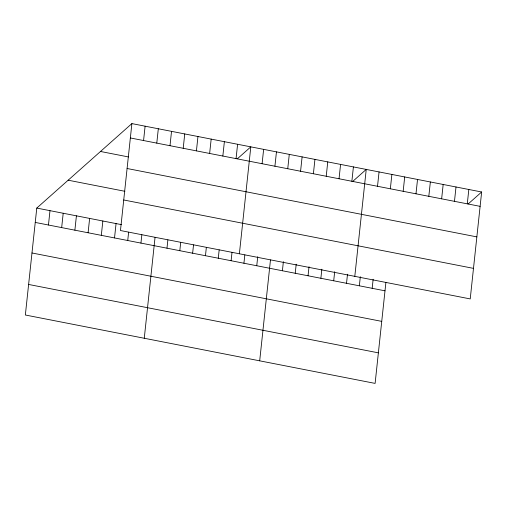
<?xml version="1.0" encoding="UTF-8"?>
<svg xmlns="http://www.w3.org/2000/svg" width="507" height="507" viewBox="0 0 507 507"><rect width="100%" height="100%" fill="white"/><g stroke="black" fill="none" stroke-linecap="round" stroke-linejoin="round"><path stroke-width="0.76" d="M131.89 123.6L120.463 230.527L470.223 298.921L481.65 191.995L131.89 123.6L36.777 208.079L25.35 315.005L375.11 383.4L385.89 282.513M48.457 225.013L49.99 210.659M61.67 227.599L63.204 213.244M74.884 230.178L76.418 215.83M88.098 232.764L89.631 218.409M101.311 235.349L102.845 220.995M114.525 237.929L116.059 223.581M127.732 240.514L128.626 232.206M143.57 140.54L145.103 126.186M140.946 243.1L141.84 234.792M156.783 143.12L158.317 128.772M144.267 338.258L155.047 237.371M169.997 145.705L171.531 131.351M166.987 248.189L167.874 239.881M183.211 148.291L184.744 133.937M179.814 250.699L180.701 242.39M196.424 150.877L197.958 136.522M192.635 253.208L193.522 244.9M209.638 153.456L211.172 139.102M205.462 255.712L206.349 247.403M222.846 156.042L224.379 141.687M218.283 258.221L219.17 249.913M236.059 158.628L237.593 144.273M231.11 260.731L231.997 252.423M239.38 253.785L250.807 146.859L237.358 158.805M243.93 263.234L244.824 254.926M262.1 163.717L263.634 149.362M256.757 265.744L257.727 256.681M274.921 166.226L276.454 151.872M259.692 360.826L270.472 259.945M287.748 168.73L289.282 154.382M282.405 270.763L283.375 261.694M300.575 171.239L302.109 156.885M295.232 273.267L296.202 264.204M313.396 173.749L314.929 159.394M308.053 275.776L309.023 266.714M326.223 176.259L327.756 161.904M320.88 278.286L321.85 269.217M339.044 178.762L340.577 164.407M333.707 280.789L334.671 271.727M351.871 181.272L353.404 166.917M346.528 283.299L347.498 274.236M354.805 276.353L366.231 169.427L352.777 181.373M359.355 285.809L360.325 276.74M377.519 186.284L379.052 171.936M372.176 288.318L373.146 279.249M390.346 188.794L391.879 174.44M403.166 191.304L404.7 176.949M415.993 193.807L417.527 179.459M428.821 196.317L430.354 181.962M441.641 198.826L443.175 184.472M454.468 201.336L456.002 186.982M467.289 203.839L468.823 189.491M468.195 203.941L481.65 191.995M130.356 137.955L480.116 206.349M100.5 151.479L128.486 156.948M127.092 168.501L476.853 236.896M68.166 180.2L124.906 191.297M123.727 199.98L473.487 268.374M36.777 208.079L121.496 224.645M35.243 222.427L385.003 290.822M31.979 252.98L381.739 321.375M28.614 284.452L378.374 352.847"/></g></svg>
